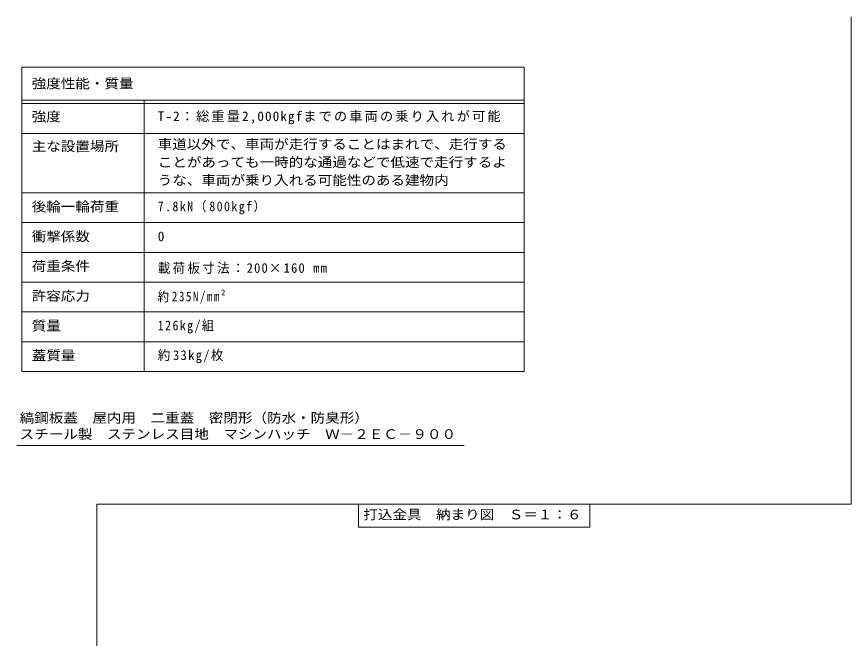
# Model space of a CAD drawing. Units: millimetres on the paper, enlarged 6 times. Extents: x -2205 to 2235, y -1648 to 1656.
# Drawn here: x -482 to 1033, y 528 to 1656 of the extents above; entities that cross this region are included whole.
import ezdxf
from ezdxf.enums import TextEntityAlignment as Align

# ---------------------------------------------------------------- set-up
doc = ezdxf.new("R2010")
doc.units = ezdxf.units.MM
doc.header["$LTSCALE"] = 6
for name, color, linetype, lineweight in [('F-0_F-0ﾚｲﾔ', 7, 'Continuous', 9), ('F-5_F-5ﾚｲﾔ', 7, 'Continuous', 9), ('F-F_F-Fﾚｲﾔ', 2, 'Continuous', 9)]:
    doc.layers.add(name, color=color, linetype=linetype, lineweight=lineweight)
doc.styles.add('ＭＳ ゴシック', font='')
doc.styles.get('ＭＳ ゴシック').set_extended_font_data('MS Gothic')

msp = doc.modelspace()

# ---------------------------------------------------------------- linework, layer by layer
at = {"layer": 'F-0_F-0ﾚｲﾔ'}
msp.add_line((-336.7, -1533), (-336.7, 771.667), dxfattribs=at)
msp.add_lwpolyline([(-336.7, 771.667), (1033.15, 771.667), (1033.15, 1656)], dxfattribs=at)
at = {"layer": 'F-5_F-5ﾚｲﾔ'}
for p, q in [((439.224, 1564.284), (439.224, 1012.283)), ((-472.776, 1444.284), (439.224, 1444.284)), ((-472.776, 1336.284), (439.224, 1336.284)), ((-482.082, 877.778), (330.383, 877.778)), ((138.225, 771.667), (138.225, 729.667)), ((558.225, 771.667), (558.225, 729.667)), ((138.225, 729.667), (558.225, 729.667))]:
    msp.add_line(p, q, dxfattribs=at)
at = {"layer": 'F-F_F-Fﾚｲﾔ', "color": 7}
for p, q in [((-472.776, 1564.284), (-472.776, 1012.283)), ((-472.776, 1564.284), (439.224, 1564.284)), ((-472.776, 1504.284), (439.224, 1504.284)), ((-250.776, 1504.284), (-250.776, 1012.283)), ((-472.776, 1498.284), (439.224, 1498.284)), ((-472.776, 1444.284), (439.224, 1444.284)), ((-472.776, 1336.284), (439.224, 1336.284)), ((-472.776, 1282.284), (439.224, 1282.284)), ((-472.776, 1228.284), (439.224, 1228.284)), ((439.224, 1174.284), (-472.776, 1174.284)), ((439.224, 1120.284), (-472.776, 1120.284)), ((439.224, 1066.283), (-472.776, 1066.283)), ((439.224, 1012.283), (-472.776, 1012.283))]:
    msp.add_line(p, q, dxfattribs=at)

# ---------------------------------------------------------------- texts
at = {"layer": 'F-5_F-5ﾚｲﾔ', "color": 2, "style": 'ＭＳ ゴシック', "width": 1.1}
for s, p in [('縞鋼板蓋\u3000屋内用\u3000二重蓋\u3000密閉形（防水・防臭形）', (-476.617, 914.067)), ('スチール製\u3000ステンレス目地\u3000マシンハッチ\u3000Ｗ－２ＥＣ－９００', (-476.617, 884.543)), ('打込金具\u3000納まり図\u3000Ｓ＝１：６', (147.225, 738.667))]:
    msp.add_text(s, height=17.6, dxfattribs=at).set_placement(p, align=Align.BOTTOM_LEFT)
at = {"layer": 'F-F_F-Fﾚｲﾔ', "style": 'ＭＳ ゴシック', "width": 1.1}
for s, p in [('強度性能・質量', (-454.776, 1520.743)), ('強度', (-454.776, 1460.784)), ('主な設置場所', (-454.776, 1406.784)), ('車道以外で、車両が走行することはまれで、走行する', (-225.975, 1410.642)), ('ことがあっても一時的な通過などで低速で走行するよ', (-225.975, 1377.952)), ('うな、車両が乗り入れる可能性のある建物内', (-225.975, 1345.262)), ('後輪一輪荷重', (-454.776, 1297.284)), ('衝撃係数', (-454.776, 1243.284)), ('荷重条件', (-454.776, 1189.284)), ('許容応力', (-454.776, 1135.284)), ('質量', (-454.776, 1081.284)), ('蓋質量', (-454.776, 1027.283))]:
    msp.add_text(s, height=17.6, dxfattribs=at).set_placement(p, align=Align.BOTTOM_LEFT)
at = {"layer": 'F-F_F-Fﾚｲﾔ', "style": 'ＭＳ ゴシック'}
msp.add_text('0', height=17.6, dxfattribs=at).set_placement((-225.975, 1243.284), align=Align.BOTTOM_LEFT)
at = {"layer": 'F-F_F-Fﾚｲﾔ', "char_height": 17.6, "attachment_point": 7, "style": 'ＭＳ ゴシック'}
for s, insert in [('\\T1.16;T-2：総重量2,000kgfまでの車両の乗り入れが可能', (-225.975, 1460.784)), ('\\T1.24;\\W0.9;7.8kN（800kgf）', (-225.975, 1297.284)), ('\\T1.18;\\W0.95;載荷板寸法：200×160\\~mm', (-225.975, 1189.284)), ('\\T1.25;\\W0.85;約235N/mm²', (-225.975, 1135.284)), ('\\T1.24;\\W0.9;126kg/組', (-225.975, 1081.283)), ('\\T1.21;\\W0.95;約33kg/枚', (-225.975, 1027.283))]:
    msp.add_mtext(s, dxfattribs=dict(at, insert=insert))

doc.saveas('drawing.dxf')
